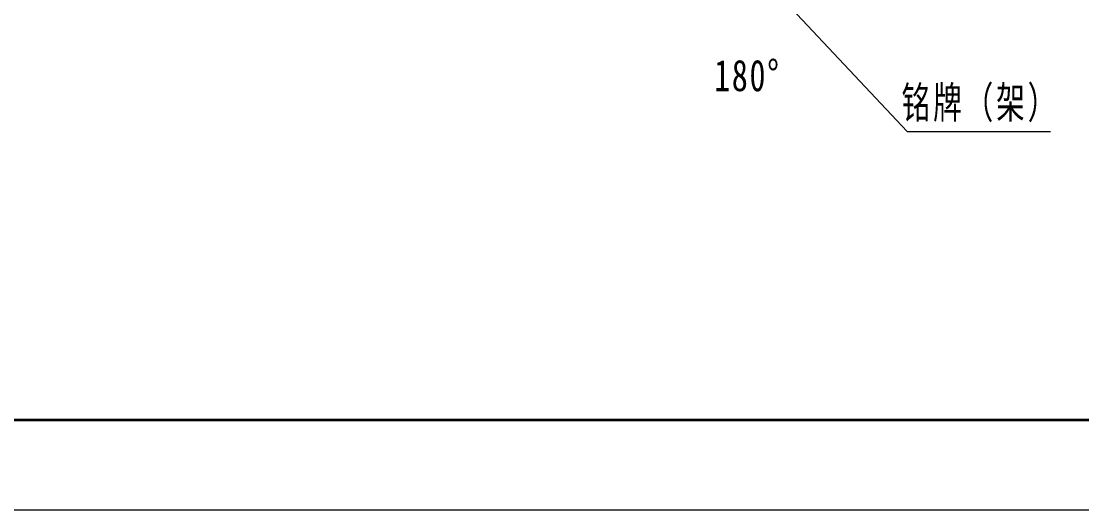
# Model space of a CAD drawing. Header units: millimetres. Extents: x -1782 to 1782, y -2523 to 2523.
# Drawn here: x -1047 to -340, y -2523 to -2197 of the extents above; entities that cross this region are included whole.
import ezdxf

# ---------------------------------------------------------------- set-up
doc = ezdxf.new("R2010")
doc.units = ezdxf.units.MM
doc.layers.get('0').update_dxf_attribs({"lineweight": 35})
for name, color, linetype, lineweight in [('尺寸线层', 3, 'Continuous', 18), ('粗实线层', 7, 'Continuous', 35), ('细实线层', 4, 'Continuous', 18)]:
    doc.layers.add(name, color=color, linetype=linetype, lineweight=lineweight)
doc.styles.add('标准', font='', dxfattribs={"width": 0.667})
doc.styles.get('标准').set_extended_font_data('宋体')

# ---------------------------------------------------------------- blocks, each defined once
blk = doc.blocks.new('*X3')
at = {"layer": '粗实线层'}
blk.add_line((-272, -410.5), (287, -410.5), dxfattribs=at)
at = {"layer": '细实线层'}
blk.add_line((-297, -420.5), (297, -420.5), dxfattribs=at)
blk = doc.blocks.new('*X45')
at = {"layer": '尺寸线层', "linetype": 'Continuous'}
blk.add_hatch(color=0, dxfattribs=at).paths.add_polyline_path([(-566.23, -2154.17), (-547.61, -2169.6), (-551.98, -2173.71)], flags=0)
at = {"layer": '尺寸线层', "color": 0, "linetype": 'Continuous'}
blk.add_line((-566.23, -2154.17), (-456.42, -2270.98), dxfattribs=at)
at = {"layer": '尺寸线层', "color": 0}
blk.add_line((-456.42, -2270.98), (-360.86, -2270.98), dxfattribs=at)
at = {"layer": '尺寸线层', "color": 0, "insert": (-407.65, -2252.89), "char_height": 21, "width": 184.0786, "attachment_point": 5, "line_spacing_factor": 1.15057, "style": '标准'}
blk.add_mtext('\\T1.1;铭牌（架）', dxfattribs=at)

msp = doc.modelspace()

# ---------------------------------------------------------------- block references
at = {"xscale": 6, "yscale": 6, "zscale": 6}
msp.add_blockref('*X3', (0, 0), dxfattribs=at)
at = {"layer": '尺寸线层'}
msp.add_blockref('*X45', (0, 0), dxfattribs=at)

# ---------------------------------------------------------------- texts
at = {"layer": '尺寸线层', "insert": (-585.174, -2223.022), "char_height": 21, "width": 55.18549, "attachment_point": 1, "line_spacing_factor": 1.15057, "style": '标准'}
msp.add_mtext('\\T1.1;{\\W0.75;180%%D}', dxfattribs=at)

doc.saveas('drawing.dxf')
